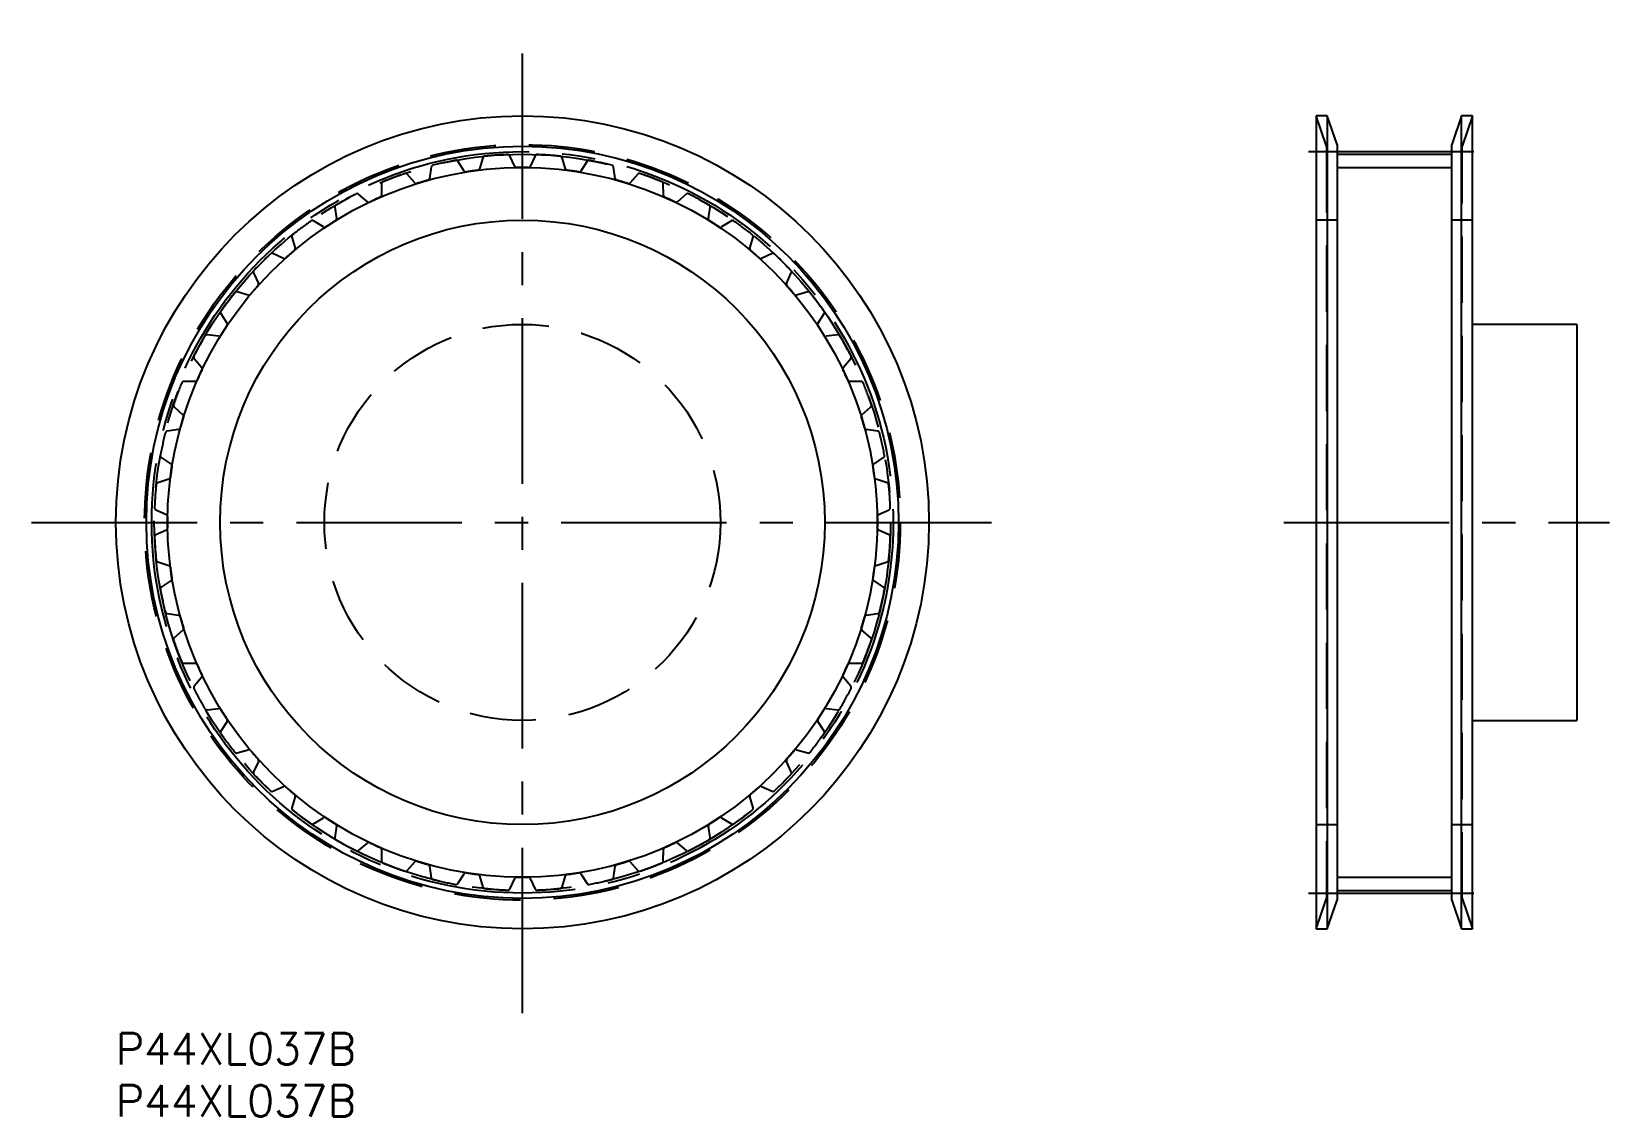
# Model space of a CAD drawing. Extents: x -8 to 143, y -8 to 96.
import ezdxf

# ---------------------------------------------------------------- set-up
doc = ezdxf.new("R2010")
doc.units = 0
doc.header["$LTSCALE"] = 0.5
for name, pattern in [('CENTER', [50.8, 31.75, -6.35, 6.35, -6.35]), ('DASHED', [19.05, 12.7, -6.35]), ('PHANTOM', [63.5, 31.75, -6.35, 6.35, -6.35, 6.35, -6.35])]:
    doc.linetypes.add(name, pattern=pattern)
for name, color, linetype in [('MSM_CENTER', 1, 'CENTER'), ('MSM_CONTINUOUS', 7, 'CONTINUOUS'), ('MSM_DASHED', 4, 'DASHED'), ('MSM_IMAGINARY', 6, 'PHANTOM'), ('MSM_NARROW', 5, 'CONTINUOUS'), ('MSM_PART_NUMBER', 7, 'CONTINUOUS')]:
    doc.layers.add(name, color=color, linetype=linetype)
doc.styles.get("Standard").update_dxf_attribs({"font": 'txt.shx', "height": 3, "bigfont": 'bigfont.shx'})

msp = doc.modelspace()

# ---------------------------------------------------------------- linework, layer by layer
at = {"layer": 'MSM_CENTER'}
for p, q in [((39, 1.91), (39, 96.09)), ((114.4, 84.58), (130.9, 84.58)), ((-8.09, 49), (86.09, 49)), ((112.03, 49), (143.28, 49)), ((114.4, 13.43), (130.9, 13.43))]:
    msp.add_line(p, q, dxfattribs=at)
msp.add_circle((39, 49), 35.57, dxfattribs=at)
at = {"layer": 'MSM_CONTINUOUS'}
for p, q in [((116.21, 88), (115.15, 88)), ((115.15, 88), (115.15, 10)), ((117.15, 85.25), (116.21, 88)), ((116.21, 88), (116.21, 10)), ((129.1, 88), (128.15, 85.25)), ((130.15, 88), (129.1, 88)), ((129.1, 10), (129.1, 88)), ((130.15, 10), (130.15, 88)), ((117.15, 85.25), (117.15, 12.75)), ((128.15, 12.75), (128.15, 85.25)), ((117.15, 84.32), (128.15, 84.32)), ((140.15, 68), (130.15, 68)), ((140.15, 68), (140.15, 30)), ((130.15, 30), (140.15, 30)), ((117.15, 13.68), (128.15, 13.68)), ((116.21, 10), (117.15, 12.75)), ((128.15, 12.75), (129.1, 10)), ((115.15, 10), (116.21, 10)), ((129.1, 10), (130.15, 10))]:
    msp.add_line(p, q, dxfattribs=at)
for radius in [39, 36.08, 29]:
    msp.add_circle((39, 49), radius, dxfattribs=at)
at = {"layer": 'MSM_DASHED'}
for p, q in [((116.15, 85.08), (115.15, 88)), ((130.15, 88), (129.15, 85.08)), ((116.15, 85.08), (116.15, 12.92)), ((129.15, 12.92), (129.15, 85.08)), ((33.41, 82.71), (32.79, 83.65)), ((35.2, 83.99), (34.87, 82.92)), ((38.26, 83.16), (37.79, 84.18)), ((40.21, 84.18), (39.74, 83.16)), ((43.13, 82.92), (42.8, 83.99)), ((45.21, 83.65), (44.59, 82.71)), ((28.67, 81.57), (27.93, 82.41)), ((30.25, 83.09), (30.09, 81.99)), ((47.91, 81.99), (47.75, 83.09)), ((50.07, 82.41), (49.33, 81.57)), ((24.14, 79.77), (23.28, 80.49)), ((25.49, 81.5), (25.48, 80.38)), ((52.52, 80.38), (52.51, 81.5)), ((54.72, 80.49), (53.86, 79.77)), ((21, 79.25), (21.15, 78.14)), ((56.85, 78.14), (57, 79.25)), ((19.91, 77.34), (18.96, 77.94)), ((59.04, 77.94), (58.09, 77.34)), ((117.15, 78), (115.15, 78)), ((130.15, 78), (128.15, 78)), ((16.88, 76.38), (17.19, 75.3)), ((60.81, 75.3), (61.12, 76.38)), ((16.07, 74.33), (15.05, 74.79)), ((62.95, 74.79), (61.93, 74.33)), ((13.21, 72.95), (13.67, 71.93)), ((64.33, 71.93), (64.79, 72.95)), ((12.7, 70.81), (11.62, 71.12)), ((66.38, 71.12), (65.3, 70.81)), ((10.06, 69.04), (10.66, 68.09)), ((67.34, 68.09), (67.94, 69.04)), ((9.86, 66.85), (8.75, 67)), ((69.25, 67), (68.14, 66.85)), ((7.51, 64.72), (8.23, 63.86)), ((69.77, 63.86), (70.49, 64.72)), ((7.62, 62.52), (6.5, 62.51)), ((71.5, 62.51), (70.38, 62.52)), ((5.59, 60.07), (6.43, 59.33)), ((71.57, 59.33), (72.41, 60.07)), ((6.01, 57.91), (4.91, 57.75)), ((73.09, 57.75), (71.99, 57.91)), ((4.35, 55.21), (5.29, 54.59)), ((72.71, 54.59), (73.65, 55.21)), ((5.08, 53.13), (4.01, 52.8)), ((73.99, 52.8), (72.92, 53.13)), ((3.82, 50.21), (4.84, 49.74)), ((73.16, 49.74), (74.18, 50.21)), ((4.84, 48.26), (3.82, 47.79)), ((74.18, 47.79), (73.16, 48.26)), ((4.01, 45.2), (5.08, 44.87)), ((72.92, 44.87), (73.99, 45.2)), ((5.29, 43.41), (4.35, 42.79)), ((73.65, 42.79), (72.71, 43.41)), ((4.91, 40.25), (6.01, 40.09)), ((71.99, 40.09), (73.09, 40.25)), ((6.43, 38.67), (5.59, 37.93)), ((72.41, 37.93), (71.57, 38.67)), ((6.5, 35.49), (7.62, 35.48)), ((70.38, 35.48), (71.5, 35.49)), ((8.23, 34.14), (7.51, 33.28)), ((70.49, 33.28), (69.77, 34.14)), ((8.75, 31), (9.86, 31.15)), ((68.14, 31.15), (69.25, 31)), ((10.66, 29.91), (10.06, 28.96)), ((67.94, 28.96), (67.34, 29.91)), ((11.62, 26.88), (12.7, 27.19)), ((13.67, 26.07), (13.21, 25.05)), ((64.79, 25.05), (64.33, 26.07)), ((65.3, 27.19), (66.38, 26.88)), ((15.05, 23.21), (16.07, 23.67)), ((61.93, 23.67), (62.95, 23.21)), ((17.19, 22.7), (16.88, 21.62)), ((61.12, 21.62), (60.81, 22.7)), ((18.96, 20.06), (19.91, 20.66)), ((21.15, 19.86), (21, 18.75)), ((57, 18.75), (56.85, 19.86)), ((58.09, 20.66), (59.04, 20.06)), ((115.15, 20), (117.15, 20)), ((128.15, 20), (130.15, 20)), ((23.28, 17.51), (24.14, 18.23)), ((53.86, 18.23), (54.72, 17.51)), ((25.48, 17.62), (25.49, 16.5)), ((52.51, 16.5), (52.52, 17.62)), ((27.93, 15.59), (28.67, 16.43)), ((30.09, 16.01), (30.25, 14.91)), ((32.79, 14.35), (33.41, 15.29)), ((44.59, 15.29), (45.21, 14.35)), ((47.75, 14.91), (47.91, 16.01)), ((49.33, 16.43), (50.07, 15.59)), ((34.87, 15.08), (35.2, 14.01)), ((37.79, 13.82), (38.26, 14.84)), ((39.74, 14.84), (40.21, 13.82)), ((42.8, 14.01), (43.13, 15.08)), ((115.15, 10), (116.15, 12.92)), ((129.15, 12.92), (130.15, 10))]:
    msp.add_line(p, q, dxfattribs=at)
for radius in [36.25, 19]:
    msp.add_circle((39, 49), radius, dxfattribs=at)
for centre, radius, start, end in [((30.45, 83.06), 0.2, 104.0873, 171.3636), ((39, 49), 35.32, 100.4581, 104.0873), ((32.63, 83.54), 0.2, 33.1818, 100.4581), ((35.39, 83.93), 0.2, 95.9055, 163.1818), ((39, 49), 35.32, 92.2763, 95.9055), ((37.61, 84.09), 0.2, 25, 92.2763), ((40.39, 84.09), 0.2, 87.7237, 155), ((39, 49), 35.32, 84.0945, 87.7237), ((42.61, 83.93), 0.2, 16.8182, 84.0945), ((45.37, 83.54), 0.2, 79.5419, 146.8182), ((39, 49), 35.32, 75.9127, 79.5419), ((47.55, 83.06), 0.2, 8.6364, 75.9127), ((39, 49), 35.32, 108.6399, 112.2692), ((27.77, 82.28), 0.2, 41.3636, 108.6399), ((39, 49), 34.05, 105.429, 107.2983), ((29.89, 82.02), 0.2, 285.429, 351.3636), ((33.57, 82.82), 0.2, 213.1818, 279.1164), ((39, 49), 34.05, 97.2472, 99.1164), ((34.68, 82.98), 0.2, 277.2472, 343.1818), ((38.44, 83.25), 0.2, 205, 270.9346), ((39, 49), 34.05, 89.0654, 90.9346), ((39.56, 83.25), 0.2, 269.0654, 335), ((43.32, 82.98), 0.2, 196.8182, 262.7528), ((39, 49), 34.05, 80.8836, 82.7528), ((44.43, 82.82), 0.2, 260.8836, 326.8182), ((48.11, 82.02), 0.2, 188.6364, 254.571), ((39, 49), 34.05, 72.7017, 74.571), ((50.23, 82.28), 0.2, 71.36, 138.6364), ((39, 49), 35.32, 67.7308, 71.3601), ((39, 49), 35.32, 116.8218, 120.451), ((23.15, 80.34), 0.2, 49.5455, 116.8218), ((25.28, 80.38), 0.2, 293.6108, 359.5455), ((25.69, 81.5), 0.2, 112.2692, 179.5455), ((28.82, 81.7), 0.2, 221.3636, 287.2982), ((49.18, 81.7), 0.2, 252.7017, 318.6364), ((52.31, 81.5), 0.2, 0.4545, 67.7308), ((52.72, 80.38), 0.2, 180.4545, 246.3892), ((54.85, 80.34), 0.2, 63.1782, 130.4545), ((39, 49), 35.32, 59.549, 63.1782), ((21.2, 79.28), 0.2, 120.451, 187.7273), ((24.27, 79.92), 0.2, 229.5455, 295.48), ((39, 49), 34.05, 113.6108, 115.4801), ((39, 49), 34.05, 64.5199, 66.3892), ((53.73, 79.92), 0.2, 244.5199, 310.4545), ((56.8, 79.28), 0.2, 352.2727, 59.549), ((39, 49), 35.32, 125.0036, 128.6328), ((18.85, 77.77), 0.2, 57.7273, 125.0036), ((20.02, 77.51), 0.2, 237.7273, 303.6619), ((39, 49), 34.05, 121.7926, 123.6619), ((20.96, 78.11), 0.2, 301.7926, 7.7273), ((57.04, 78.11), 0.2, 172.2727, 238.2073), ((39, 49), 34.05, 56.3381, 58.2074), ((57.98, 77.51), 0.2, 236.3381, 302.2727), ((59.15, 77.77), 0.2, 54.9964, 122.2727), ((39, 49), 35.32, 51.3672, 54.9964), ((17.07, 76.43), 0.2, 128.6328, 195.9091), ((60.93, 76.43), 0.2, 344.0909, 51.3672), ((39, 49), 35.32, 133.1854, 136.8146), ((14.97, 74.61), 0.2, 65.9091, 133.1854), ((16.15, 74.52), 0.2, 245.9091, 311.8437), ((39, 49), 34.05, 129.9745, 131.8437), ((17, 75.25), 0.2, 309.9745, 15.9091), ((61, 75.25), 0.2, 164.0909, 230.0255), ((39, 49), 34.05, 48.1563, 50.0255), ((61.85, 74.52), 0.2, 228.1563, 294.0909), ((63.03, 74.61), 0.2, 46.8146, 114.0909), ((39, 49), 35.32, 43.1854, 46.8146), ((13.39, 73.03), 0.2, 136.8146, 204.0909), ((64.61, 73.03), 0.2, 335.9091, 43.1854), ((39, 49), 34.05, 138.1563, 140.0255), ((13.48, 71.85), 0.2, 318.1563, 24.0909), ((64.52, 71.85), 0.2, 155.9091, 221.8437), ((39, 49), 34.05, 39.9745, 41.8437), ((39, 49), 35.32, 141.3672, 144.9964), ((11.57, 70.93), 0.2, 74.0909, 141.3672), ((12.75, 71), 0.2, 254.0909, 320.0255), ((65.25, 71), 0.2, 219.9745, 285.9091), ((66.43, 70.93), 0.2, 38.6328, 105.9091), ((39, 49), 35.32, 35.0036, 38.6328), ((10.23, 69.15), 0.2, 144.9964, 212.2727), ((67.77, 69.15), 0.2, 327.7273, 35.0036), ((39, 49), 35.32, 149.549, 153.1782), ((8.72, 66.8), 0.2, 82.2727, 149.549), ((9.89, 67.04), 0.2, 262.2727, 328.2073), ((39, 49), 34.05, 146.3381, 148.2074), ((10.49, 67.98), 0.2, 326.3381, 32.2727), ((67.51, 67.98), 0.2, 147.7273, 213.6619), ((39, 49), 34.05, 31.7926, 33.6619), ((68.11, 67.04), 0.2, 211.7926, 277.7273), ((69.28, 66.8), 0.2, 30.451, 97.7273), ((39, 49), 35.32, 26.8218, 30.451), ((7.66, 64.85), 0.2, 153.1782, 220.4545), ((39, 49), 34.05, 154.5199, 156.3892), ((8.08, 63.73), 0.2, 334.5199, 40.4545), ((69.92, 63.73), 0.2, 139.5455, 205.4801), ((39, 49), 34.05, 23.6108, 25.4801), ((70.34, 64.85), 0.2, 319.5455, 26.8218), ((39, 49), 35.32, 157.7308, 161.3601), ((6.5, 62.31), 0.2, 90.4545, 157.7308), ((7.62, 62.72), 0.2, 270.4545, 336.3891), ((70.38, 62.72), 0.2, 203.6108, 269.5455), ((71.5, 62.31), 0.2, 22.2692, 89.5455), ((39, 49), 35.32, 18.6399, 22.2692), ((5.72, 60.23), 0.2, 161.3601, 228.6364), ((39, 49), 34.05, 162.7017, 164.571), ((6.3, 59.18), 0.2, 342.7017, 48.6364), ((71.7, 59.18), 0.2, 131.3636, 197.2982), ((39, 49), 34.05, 15.429, 17.2983), ((72.28, 60.23), 0.2, 311.3636, 18.6399), ((39, 49), 35.32, 165.9127, 169.5419), ((4.94, 57.55), 0.2, 98.6364, 165.9127), ((5.98, 58.11), 0.2, 278.6364, 344.571), ((72.02, 58.11), 0.2, 195.429, 261.3636), ((73.06, 57.55), 0.2, 14.0873, 81.3636), ((39, 49), 35.32, 10.4581, 14.0873), ((4.46, 55.37), 0.2, 169.5419, 236.8182), ((5.18, 54.43), 0.2, 350.8836, 56.8182), ((72.82, 54.43), 0.2, 123.1818, 189.1164), ((73.54, 55.37), 0.2, 303.1818, 10.4581), ((5.02, 53.32), 0.2, 286.8182, 352.7528), ((39, 49), 34.05, 170.8836, 172.7528), ((39, 49), 34.05, 7.2472, 9.1164), ((72.98, 53.32), 0.2, 187.2472, 253.1818), ((39, 49), 35.32, 174.0945, 177.7237), ((4.07, 52.61), 0.2, 106.8182, 174.0945), ((73.93, 52.61), 0.2, 5.9055, 73.1818), ((39, 49), 35.32, 2.2763, 5.9055), ((3.91, 50.39), 0.2, 177.7237, 245), ((74.09, 50.39), 0.2, 295, 2.2763), ((4.75, 49.56), 0.2, 359.0654, 65), ((4.75, 48.44), 0.2, 295, 0.9346), ((39, 49), 34.05, 179.0654, 180.9346), ((73.25, 49.56), 0.2, 115, 180.9346), ((39, 49), 34.05, 359.0654, 0.9346), ((73.25, 48.44), 0.2, 179.0654, 245), ((3.91, 47.61), 0.2, 115, 182.2763), ((39, 49), 35.32, 182.2763, 185.9055), ((39, 49), 35.32, 354.0945, 357.7237), ((74.09, 47.61), 0.2, 357.7237, 65), ((4.07, 45.39), 0.2, 185.9055, 253.1818), ((5.02, 44.68), 0.2, 7.2472, 73.1818), ((39, 49), 34.05, 187.2472, 189.1164), ((39, 49), 34.05, 350.8836, 352.7528), ((72.98, 44.68), 0.2, 106.8182, 172.7528), ((73.93, 45.39), 0.2, 286.8182, 354.0945), ((4.46, 42.63), 0.2, 123.1818, 190.4581), ((39, 49), 35.32, 190.4581, 194.0873), ((5.18, 43.57), 0.2, 303.1818, 9.1164), ((72.82, 43.57), 0.2, 170.8836, 236.8182), ((39, 49), 35.32, 345.9127, 349.5419), ((73.54, 42.63), 0.2, 349.5419, 56.8182), ((4.94, 40.45), 0.2, 194.0873, 261.3636), ((5.98, 39.89), 0.2, 15.429, 81.3636), ((39, 49), 34.05, 195.429, 197.2983), ((39, 49), 34.05, 342.7017, 344.571), ((72.02, 39.89), 0.2, 98.6364, 164.571), ((73.06, 40.45), 0.2, 278.6364, 345.9127), ((5.72, 37.77), 0.2, 131.3636, 198.6399), ((6.3, 38.82), 0.2, 311.3636, 17.2982), ((71.7, 38.82), 0.2, 162.7017, 228.6364), ((72.28, 37.77), 0.2, 341.3601, 48.6364), ((39, 49), 35.32, 198.6399, 202.2692), ((39, 49), 35.32, 337.7308, 341.3601), ((6.5, 35.69), 0.2, 202.2692, 269.5455), ((7.62, 35.28), 0.2, 23.6108, 89.5455), ((39, 49), 34.05, 203.6108, 205.4801), ((39, 49), 34.05, 334.5199, 336.3892), ((70.38, 35.28), 0.2, 90.4545, 156.3891), ((71.5, 35.69), 0.2, 270.4545, 337.7308), ((8.08, 34.27), 0.2, 319.5455, 25.48), ((69.92, 34.27), 0.2, 154.5199, 220.4545), ((7.66, 33.15), 0.2, 139.5455, 206.8218), ((39, 49), 35.32, 206.8218, 210.451), ((39, 49), 35.32, 329.549, 333.1782), ((70.34, 33.15), 0.2, 333.1782, 40.4545), ((8.72, 31.2), 0.2, 210.451, 277.7273), ((9.89, 30.96), 0.2, 31.7926, 97.7273), ((39, 49), 34.05, 211.7926, 213.6619), ((39, 49), 34.05, 326.3381, 328.2074), ((68.11, 30.96), 0.2, 82.2727, 148.2073), ((69.28, 31.2), 0.2, 262.2727, 329.549), ((10.23, 28.85), 0.2, 147.7273, 215.0036), ((10.49, 30.02), 0.2, 327.7273, 33.6619), ((67.51, 30.02), 0.2, 146.3381, 212.2727), ((67.77, 28.85), 0.2, 324.9964, 32.2727), ((39, 49), 35.32, 215.0036, 218.6328), ((39, 49), 35.32, 321.3672, 324.9964), ((11.57, 27.07), 0.2, 218.6328, 285.9091), ((12.75, 27), 0.2, 39.9745, 105.9091), ((39, 49), 34.05, 219.9745, 221.8437), ((13.48, 26.15), 0.2, 335.9091, 41.8437), ((64.52, 26.15), 0.2, 138.1563, 204.0909), ((39, 49), 34.05, 318.1563, 320.0255), ((65.25, 27), 0.2, 74.0909, 140.0255), ((66.43, 27.07), 0.2, 254.0909, 321.3672), ((13.39, 24.97), 0.2, 155.9091, 223.1854), ((39, 49), 35.32, 223.1854, 226.8146), ((39, 49), 35.32, 313.1854, 316.8146), ((64.61, 24.97), 0.2, 316.8146, 24.0909), ((14.97, 23.39), 0.2, 226.8146, 294.0909), ((16.15, 23.48), 0.2, 48.1563, 114.0909), ((39, 49), 34.05, 228.1563, 230.0255), ((17, 22.75), 0.2, 344.0909, 50.0255), ((61, 22.75), 0.2, 129.9745, 195.9091), ((39, 49), 34.05, 309.9745, 311.8437), ((61.85, 23.48), 0.2, 65.9091, 131.8437), ((63.03, 23.39), 0.2, 245.9091, 313.1854), ((17.07, 21.57), 0.2, 164.0909, 231.3672), ((39, 49), 35.32, 231.3672, 234.9964), ((39, 49), 35.32, 305.0036, 308.6328), ((60.93, 21.57), 0.2, 308.6328, 15.9091), ((18.85, 20.23), 0.2, 234.9964, 302.2727), ((20.02, 20.49), 0.2, 56.3381, 122.2727), ((39, 49), 34.05, 236.3381, 238.2074), ((20.96, 19.89), 0.2, 352.2727, 58.2073), ((57.04, 19.89), 0.2, 121.7926, 187.7273), ((39, 49), 34.05, 301.7926, 303.6619), ((57.98, 20.49), 0.2, 57.7273, 123.6619), ((59.15, 20.23), 0.2, 237.7273, 305.0036), ((21.2, 18.72), 0.2, 172.2727, 239.549), ((39, 49), 35.32, 239.549, 243.1782), ((24.27, 18.08), 0.2, 64.5199, 130.4545), ((39, 49), 34.05, 244.5199, 246.3892), ((39, 49), 34.05, 293.6108, 295.4801), ((53.73, 18.08), 0.2, 49.5455, 115.4801), ((39, 49), 35.32, 296.8218, 300.451), ((56.8, 18.72), 0.2, 300.451, 7.7273), ((23.15, 17.66), 0.2, 243.1782, 310.4545), ((25.28, 17.62), 0.2, 0.4545, 66.3891), ((52.72, 17.62), 0.2, 113.6108, 179.5455), ((54.85, 17.66), 0.2, 229.5455, 296.8218), ((25.69, 16.5), 0.2, 180.4545, 247.7308), ((39, 49), 35.32, 247.7308, 251.3601), ((27.77, 15.72), 0.2, 251.3601, 318.6364), ((28.82, 16.3), 0.2, 72.7017, 138.6364), ((39, 49), 34.05, 252.7017, 254.571), ((29.89, 15.98), 0.2, 8.6364, 74.571), ((33.57, 15.18), 0.2, 80.8836, 146.8182), ((39, 49), 34.05, 260.8836, 262.7528), ((34.68, 15.02), 0.2, 16.8182, 82.7528), ((43.32, 15.02), 0.2, 97.2472, 163.1818), ((39, 49), 34.05, 277.2472, 279.1164), ((44.43, 15.18), 0.2, 33.1818, 99.1164), ((48.11, 15.98), 0.2, 105.429, 171.3636), ((39, 49), 34.05, 285.429, 287.2983), ((49.18, 16.3), 0.2, 41.3636, 107.2982), ((50.23, 15.72), 0.2, 221.3636, 288.6399), ((39, 49), 35.32, 288.6399, 292.2692), ((52.31, 16.5), 0.2, 292.2692, 359.5455), ((30.45, 14.94), 0.2, 188.6364, 255.9127), ((39, 49), 35.32, 255.9127, 259.5419), ((32.63, 14.46), 0.2, 259.5419, 326.8182), ((35.39, 14.07), 0.2, 196.8182, 264.0945), ((39, 49), 35.32, 264.0945, 267.7237), ((37.61, 13.91), 0.2, 267.7237, 335), ((38.44, 14.75), 0.2, 89.0654, 155), ((39, 49), 34.05, 269.0654, 270.9346), ((39.56, 14.75), 0.2, 25, 90.9346), ((40.39, 13.91), 0.2, 205, 272.2763), ((39, 49), 35.32, 272.2763, 275.9055), ((42.61, 14.07), 0.2, 275.9055, 343.1818), ((45.37, 14.46), 0.2, 213.1818, 280.4581), ((39, 49), 35.32, 280.4581, 284.0873), ((47.55, 14.94), 0.2, 284.0873, 351.3636)]:
    msp.add_arc(centre, radius, start, end, dxfattribs=at)
at = {"layer": 'MSM_IMAGINARY'}
msp.add_circle((39, 49), 35.32, dxfattribs=at)
at = {"layer": 'MSM_NARROW'}
for p, q in [((38.32, 83.04), (38.26, 83.16)), ((39.69, 83.04), (39.74, 83.16)), ((117.15, 83.05), (128.15, 83.05)), ((117.15, 14.95), (128.15, 14.95))]:
    msp.add_line(p, q, dxfattribs=at)
msp.add_circle((39, 49), 34.05, dxfattribs=at)

# ---------------------------------------------------------------- texts
at = {"layer": 'MSM_PART_NUMBER'}
for p in [(0, -3), (0, -8)]:
    msp.add_text('P44XL037B', height=3, dxfattribs=at).set_placement(p)

doc.saveas('drawing.dxf')
